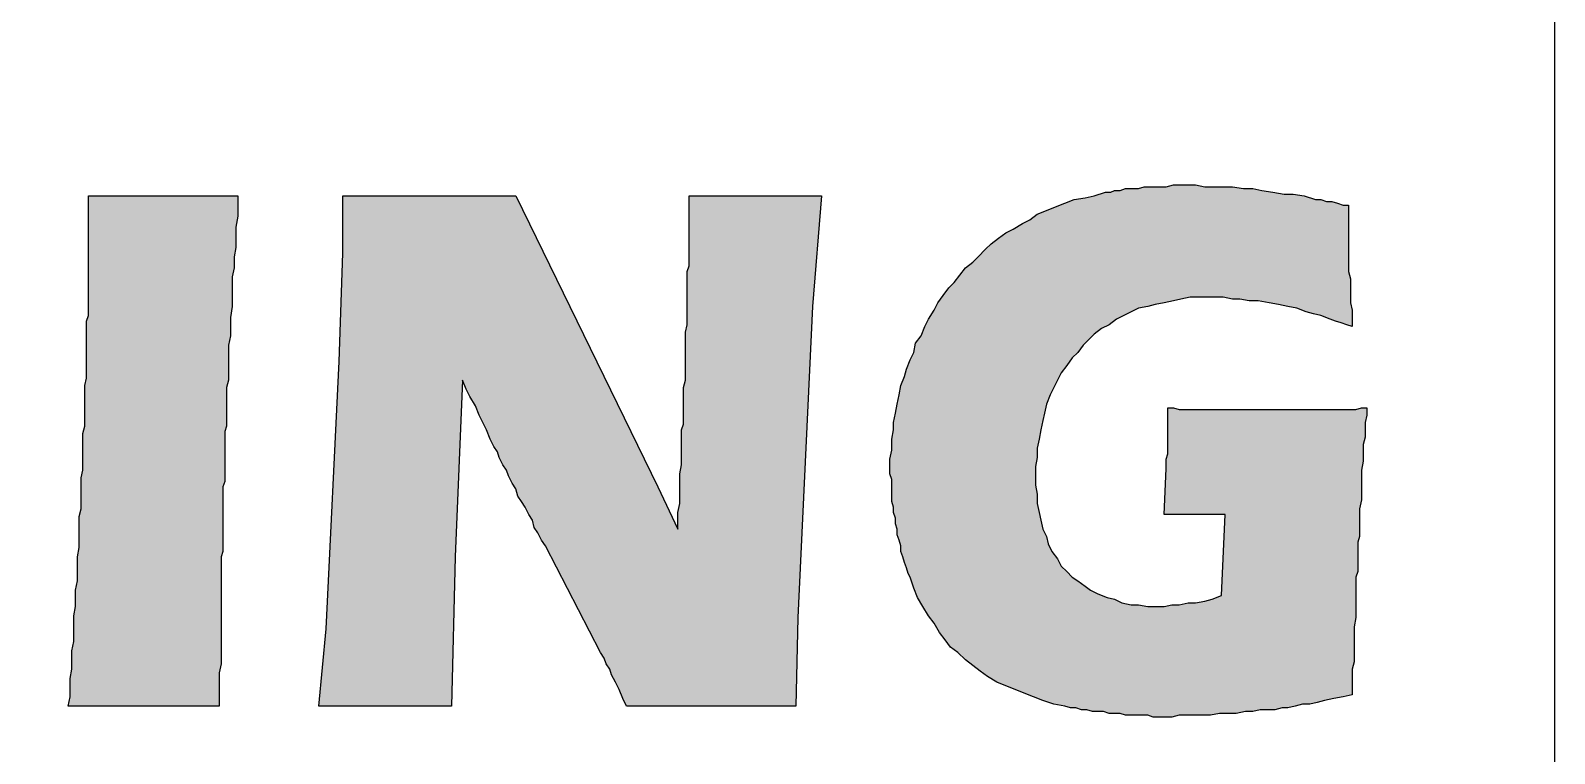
# Model space of a CAD drawing. Extents: x 0 to 17.8, y 0 to 22.
# Drawn here: x 16.0719 to 16.5, y 3.33 to 3.5332 of the extents above; entities that cross this region are included whole.
import ezdxf

# ---------------------------------------------------------------- set-up
doc = ezdxf.new("R2010")
doc.units = 0
doc.header["$LTSCALE"] = 10
doc.header["$MEASUREMENT"] = 0
doc.layers.add('BDR-18', color=1, linetype='Continuous')

# ---------------------------------------------------------------- blocks, each defined once
blk = doc.blocks.new('hel_logo_md_borderless_NAN')
at = {"layer": 'BDR-18', "linetype": 'ByBlock'}
h = blk.add_hatch(color=256, dxfattribs=at)
h.dxf.hatch_style = 1
h.paths.add_polyline_path([(2.82626, 0.7773), (2.82875, 0.7773), (2.83123, 0.77647), (2.83372, 0.77647), (2.8362, 0.77647), (2.83868, 0.77647), (2.84117, 0.77647), (2.84365, 0.77647), (2.84614, 0.77647), (2.8511, 0.77647), (2.85607, 0.77647), (2.86104, 0.77647), (2.86601, 0.77647), (2.86932, 0.77647), (2.87346, 0.77647), (2.87677, 0.77647), (2.88091, 0.77647), (2.88423, 0.77647), (2.88754, 0.77647), (2.89085, 0.77647), (2.89416, 0.77647), (2.89747, 0.77647), (2.89996, 0.77647), (2.90327, 0.77647), (2.90575, 0.77647), (2.90824, 0.77647), (2.91072, 0.77647), (2.91321, 0.7773), (2.91569, 0.7773), (2.91569, 0.77398), (2.91486, 0.77067), (2.91486, 0.76736), (2.91486, 0.76405), (2.91403, 0.76073), (2.91403, 0.75659), (2.91403, 0.75328), (2.91321, 0.74914), (2.91321, 0.745), (2.91321, 0.74086), (2.91321, 0.73589), (2.91238, 0.73175), (2.91238, 0.72679), (2.91238, 0.7243), (2.91238, 0.72182), (2.91238, 0.71933), (2.91155, 0.71685), (2.91155, 0.71437), (2.91155, 0.71188), (2.91155, 0.7094), (2.91155, 0.70608), (2.91155, 0.7036), (2.91072, 0.70112), (2.91072, 0.69863), (2.91072, 0.69615), (2.91072, 0.69201), (2.91072, 0.68704), (2.91072, 0.6829), (2.90989, 0.67876), (2.90989, 0.67462), (2.90989, 0.67048), (2.90989, 0.66717), (2.90989, 0.66303), (2.90907, 0.65972), (2.90907, 0.6564), (2.90907, 0.65309), (2.90907, 0.65061), (2.90907, 0.64812), (2.90493, 0.64729), (2.90079, 0.64647), (2.89665, 0.64564), (2.89333, 0.64481), (2.89002, 0.64398), (2.88671, 0.64398), (2.8834, 0.64315), (2.88009, 0.64233), (2.8776, 0.64233), (2.87429, 0.6415), (2.87098, 0.6415), (2.86767, 0.6415), (2.86435, 0.64067), (2.86104, 0.64067), (2.8569, 0.63984), (2.85276, 0.63984), (2.84945, 0.63984), (2.84531, 0.63901), (2.842, 0.63901), (2.83786, 0.63901), (2.83454, 0.63901), (2.83123, 0.63901), (2.82792, 0.63819), (2.82461, 0.63819), (2.82212, 0.63819), (2.81964, 0.63819), (2.81716, 0.63901), (2.81467, 0.63901), (2.81219, 0.63901), (2.8097, 0.63901), (2.80722, 0.63901), (2.80473, 0.63984), (2.80225, 0.63984), (2.79977, 0.63984), (2.79728, 0.64067), (2.7948, 0.64067), (2.79231, 0.64067), (2.78983, 0.6415), (2.78735, 0.6415), (2.78486, 0.64233), (2.78238, 0.64233), (2.77989, 0.64315), (2.77493, 0.64398), (2.76996, 0.64564), (2.76582, 0.64729), (2.76168, 0.64895), (2.75754, 0.65061), (2.7534, 0.65226), (2.74926, 0.65392), (2.74512, 0.6564), (2.7418, 0.65889), (2.73849, 0.66137), (2.73518, 0.66386), (2.73187, 0.66717), (2.72856, 0.66965), (2.72607, 0.67296), (2.72359, 0.67628), (2.7211, 0.68042), (2.71862, 0.68373), (2.71614, 0.68787), (2.71365, 0.69201), (2.712, 0.69615), (2.71034, 0.70112), (2.70951, 0.70277), (2.70868, 0.70526), (2.70786, 0.70774), (2.70703, 0.71023), (2.7062, 0.71271), (2.7062, 0.71519), (2.70537, 0.71768), (2.70454, 0.72016), (2.70454, 0.72265), (2.70372, 0.72513), (2.70372, 0.72761), (2.70289, 0.7301), (2.70289, 0.73258), (2.70206, 0.73507), (2.70206, 0.73755), (2.70206, 0.74003), (2.70206, 0.74252), (2.70206, 0.745), (2.70123, 0.74749), (2.70123, 0.74997), (2.70123, 0.75411), (2.70206, 0.75825), (2.70206, 0.76322), (2.70289, 0.76736), (2.70289, 0.77067), (2.70372, 0.77481), (2.70454, 0.77895), (2.70537, 0.78309), (2.7062, 0.78723), (2.70786, 0.79137), (2.70868, 0.79468), (2.71034, 0.79882), (2.712, 0.80214), (2.71282, 0.80628), (2.71531, 0.80959), (2.71696, 0.81373), (2.71862, 0.81704), (2.7211, 0.82118), (2.72276, 0.82449), (2.72524, 0.82781), (2.72773, 0.83112), (2.73021, 0.8336), (2.7327, 0.83691), (2.73518, 0.84023), (2.73849, 0.84271), (2.74098, 0.84519), (2.74429, 0.84851), (2.74677, 0.85099), (2.75009, 0.85347), (2.7534, 0.85596), (2.75671, 0.85761), (2.76085, 0.8601), (2.76416, 0.86175), (2.76747, 0.86424), (2.77161, 0.86589), (2.77575, 0.86755), (2.77989, 0.86921), (2.78403, 0.87086), (2.789, 0.87169), (2.79314, 0.87252), (2.79811, 0.87417), (2.80059, 0.87417), (2.80225, 0.875), (2.80473, 0.875), (2.80722, 0.87583), (2.8097, 0.87583), (2.81302, 0.87583), (2.8155, 0.87666), (2.81798, 0.87666), (2.82047, 0.87666), (2.82295, 0.87666), (2.82544, 0.87666), (2.82875, 0.87749), (2.83123, 0.87749), (2.83454, 0.87749), (2.83868, 0.87749), (2.84282, 0.87666), (2.84696, 0.87666), (2.8511, 0.87666), (2.85524, 0.87666), (2.86021, 0.87583), (2.86435, 0.87583), (2.86849, 0.875), (2.87346, 0.87417), (2.87843, 0.87335), (2.88257, 0.87335), (2.88754, 0.87252), (2.89251, 0.87086), (2.89499, 0.87086), (2.89747, 0.87003), (2.89996, 0.87003), (2.90244, 0.86921), (2.90493, 0.86838), (2.90741, 0.86838), (2.90741, 0.86507), (2.90741, 0.86175), (2.90741, 0.85844), (2.90741, 0.85596), (2.90741, 0.85265), (2.90741, 0.84933), (2.90741, 0.84602), (2.90741, 0.84188), (2.90741, 0.83857), (2.90824, 0.83526), (2.90824, 0.83195), (2.90824, 0.82781), (2.90824, 0.82449), (2.90907, 0.82118), (2.90907, 0.81704), (2.90907, 0.81373), (2.90658, 0.81456), (2.9041, 0.81538), (2.90161, 0.81621), (2.89913, 0.81704), (2.89499, 0.8187), (2.89168, 0.81952), (2.88837, 0.82035), (2.88423, 0.82201), (2.88009, 0.82284), (2.87595, 0.82366), (2.87181, 0.82449), (2.86684, 0.82532), (2.8627, 0.82532), (2.85856, 0.82615), (2.85524, 0.82615), (2.8511, 0.82698), (2.84779, 0.82698), (2.84448, 0.82698), (2.84034, 0.82698), (2.8362, 0.82698), (2.83206, 0.82615), (2.82875, 0.82532), (2.82461, 0.82449), (2.82047, 0.82366), (2.81716, 0.82284), (2.81302, 0.82201), (2.8097, 0.82035), (2.80639, 0.8187), (2.80308, 0.81704), (2.79977, 0.81456), (2.79645, 0.8129), (2.79314, 0.81042), (2.79066, 0.80793), (2.78817, 0.80545), (2.78569, 0.80214), (2.78321, 0.79965), (2.78072, 0.79634), (2.77824, 0.79303), (2.77658, 0.78972), (2.77493, 0.7864), (2.77327, 0.78309), (2.77161, 0.77895), (2.77079, 0.77481), (2.76996, 0.7715), (2.76913, 0.76736), (2.7683, 0.76322), (2.76747, 0.75908), (2.76747, 0.75494), (2.76665, 0.7508), (2.76665, 0.74666), (2.76665, 0.74252), (2.76747, 0.73838), (2.76747, 0.73424), (2.7683, 0.7301), (2.76913, 0.72679), (2.76996, 0.72265), (2.77161, 0.71933), (2.77244, 0.71602), (2.7741, 0.71271), (2.77658, 0.7094), (2.77824, 0.70608), (2.78072, 0.7036), (2.78321, 0.70112), (2.78569, 0.69946), (2.789, 0.69698), (2.79149, 0.69532), (2.7948, 0.69366), (2.79894, 0.69201), (2.80225, 0.69118), (2.80556, 0.68952), (2.8097, 0.6887), (2.81302, 0.6887), (2.81716, 0.68787), (2.8213, 0.68787), (2.82461, 0.68787), (2.82792, 0.6887), (2.83123, 0.6887), (2.83537, 0.68952), (2.83868, 0.68952), (2.84282, 0.69035), (2.84614, 0.69118), (2.85028, 0.69284), (2.85193, 0.72927), (2.84945, 0.72927), (2.84779, 0.72927), (2.84448, 0.72927), (2.842, 0.72927), (2.84034, 0.72927), (2.82461, 0.72927), (2.82544, 0.74997), (2.82544, 0.75163), (2.82544, 0.75411), (2.82626, 0.75659), (2.82626, 0.75991), (2.82626, 0.76322), (2.82626, 0.76736), (2.82626, 0.76902), (2.82626, 0.7715), (2.82626, 0.77398)])
h = blk.add_hatch(color=256, dxfattribs=at)
h.dxf.hatch_style = 1
h.paths.add_polyline_path([(2.33193, 0.64315), (2.33276, 0.64729), (2.33276, 0.65144), (2.33276, 0.65558), (2.33359, 0.65972), (2.33359, 0.66386), (2.33359, 0.668), (2.33442, 0.67214), (2.33442, 0.67545), (2.33442, 0.67959), (2.33442, 0.68373), (2.33524, 0.68787), (2.33524, 0.69118), (2.33524, 0.69532), (2.33607, 0.69946), (2.33607, 0.70277), (2.33607, 0.70691), (2.33607, 0.71023), (2.3369, 0.71437), (2.3369, 0.71768), (2.3369, 0.72099), (2.3369, 0.72513), (2.3369, 0.72844), (2.33773, 0.73175), (2.33773, 0.73589), (2.33773, 0.73921), (2.33773, 0.74252), (2.33773, 0.74583), (2.33856, 0.74914), (2.33856, 0.75245), (2.33856, 0.75577), (2.33856, 0.75908), (2.33856, 0.76239), (2.33856, 0.7657), (2.33938, 0.76902), (2.33938, 0.77233), (2.33938, 0.77564), (2.33938, 0.77812), (2.33938, 0.78144), (2.33938, 0.78475), (2.33938, 0.78723), (2.34021, 0.79054), (2.34021, 0.79386), (2.34021, 0.79634), (2.34021, 0.79965), (2.34021, 0.80214), (2.34021, 0.80545), (2.34021, 0.80793), (2.34021, 0.81042), (2.34021, 0.81373), (2.34021, 0.81621), (2.34104, 0.8187), (2.34104, 0.82118), (2.34104, 0.82449), (2.34104, 0.82698), (2.34104, 0.82946), (2.34104, 0.83195), (2.34104, 0.83443), (2.34104, 0.83691), (2.34104, 0.8394), (2.34104, 0.84188), (2.34104, 0.84602), (2.34104, 0.85099), (2.34104, 0.87252), (2.34435, 0.87252), (2.34684, 0.87252), (2.35015, 0.87252), (2.35263, 0.87252), (2.35594, 0.87252), (2.35843, 0.87252), (2.36091, 0.87252), (2.36257, 0.87252), (2.36671, 0.87252), (2.37085, 0.87252), (2.37333, 0.87252), (2.37582, 0.87252), (2.37747, 0.87252), (2.37996, 0.87252), (2.38244, 0.87252), (2.38658, 0.87252), (2.38824, 0.87252), (2.39072, 0.87252), (2.39321, 0.87252), (2.39569, 0.87252), (2.399, 0.87252), (2.40149, 0.87252), (2.4048, 0.87252), (2.40811, 0.87252), (2.40811, 0.86838), (2.40811, 0.86341), (2.40728, 0.85844), (2.40728, 0.8543), (2.40728, 0.84933), (2.40645, 0.84519), (2.40645, 0.84023), (2.40563, 0.83609), (2.40563, 0.83112), (2.40563, 0.82698), (2.40563, 0.82284), (2.4048, 0.81787), (2.4048, 0.81373), (2.4048, 0.80959), (2.40397, 0.80545), (2.40397, 0.80131), (2.40397, 0.798), (2.40397, 0.79551), (2.40397, 0.7922), (2.40397, 0.78972), (2.40314, 0.7864), (2.40314, 0.78392), (2.40314, 0.78061), (2.40314, 0.77812), (2.40314, 0.77481), (2.40314, 0.77233), (2.40314, 0.76902), (2.40231, 0.76653), (2.40231, 0.76405), (2.40231, 0.76073), (2.40231, 0.75825), (2.40231, 0.75577), (2.40231, 0.75245), (2.40231, 0.74997), (2.40231, 0.74749), (2.40231, 0.74417), (2.40149, 0.74169), (2.40149, 0.73921), (2.40149, 0.73672), (2.40149, 0.73341), (2.40149, 0.73093), (2.40149, 0.72844), (2.40149, 0.72596), (2.40149, 0.72347), (2.40149, 0.72099), (2.40149, 0.71768), (2.40149, 0.71519), (2.40149, 0.71271), (2.40066, 0.71023), (2.40066, 0.70774), (2.40066, 0.70526), (2.40066, 0.70277), (2.40066, 0.70029), (2.40066, 0.6978), (2.40066, 0.69284), (2.40066, 0.6887), (2.40066, 0.68373), (2.40066, 0.67959), (2.40066, 0.67462), (2.40066, 0.67048), (2.40066, 0.66634), (2.40066, 0.6622), (2.39983, 0.65806), (2.39983, 0.65392), (2.39983, 0.65061), (2.39983, 0.64647), (2.39983, 0.64315), (2.36919, 0.64315), (2.36671, 0.64315), (2.3634, 0.64315), (2.36008, 0.64315), (2.35594, 0.64315), (2.35346, 0.64315), (2.35098, 0.64315), (2.34766, 0.64315), (2.34518, 0.64315), (2.34187, 0.64315), (2.33938, 0.64315), (2.33607, 0.64315)])
h = blk.add_hatch(color=256, dxfattribs=at)
h.dxf.hatch_style = 1
h.paths.add_polyline_path([(2.44454, 0.64315), (2.44785, 0.67793), (2.45365, 0.798), (2.45531, 0.84685), (2.45531, 0.87252), (2.45862, 0.87252), (2.4611, 0.87252), (2.46442, 0.87252), (2.4669, 0.87252), (2.46938, 0.87252), (2.47187, 0.87252), (2.47518, 0.87252), (2.47766, 0.87252), (2.48015, 0.87252), (2.48263, 0.87252), (2.48512, 0.87252), (2.4876, 0.87252), (2.49257, 0.87252), (2.49671, 0.87252), (2.50002, 0.87252), (2.50416, 0.87252), (2.50747, 0.87252), (2.51244, 0.87252), (2.5141, 0.87252), (2.51658, 0.87252), (2.51907, 0.87252), (2.52155, 0.87252), (2.52486, 0.87252), (2.52735, 0.87252), (2.52983, 0.87252), (2.53314, 0.87252), (2.5969, 0.74169), (2.60601, 0.72265), (2.60601, 0.72679), (2.60601, 0.7301), (2.60684, 0.73424), (2.60684, 0.73838), (2.60684, 0.74252), (2.60684, 0.74749), (2.60766, 0.75163), (2.60766, 0.75411), (2.60766, 0.75659), (2.60766, 0.75908), (2.60766, 0.76156), (2.60766, 0.76487), (2.60766, 0.76736), (2.60849, 0.76984), (2.60849, 0.77233), (2.60849, 0.77564), (2.60849, 0.77812), (2.60849, 0.78061), (2.60849, 0.78392), (2.60849, 0.7864), (2.60932, 0.78972), (2.60932, 0.79303), (2.60932, 0.79551), (2.60932, 0.79882), (2.60932, 0.80214), (2.60932, 0.80545), (2.60932, 0.80876), (2.60932, 0.81124), (2.61015, 0.81456), (2.61015, 0.81704), (2.61015, 0.82035), (2.61015, 0.82284), (2.61015, 0.82615), (2.61015, 0.82863), (2.61015, 0.83112), (2.61015, 0.8336), (2.61015, 0.83609), (2.61015, 0.83857), (2.61098, 0.84105), (2.61098, 0.84519), (2.61098, 0.84933), (2.61098, 0.85347), (2.61098, 0.85761), (2.61098, 0.86093), (2.61098, 0.86424), (2.61098, 0.86755), (2.61098, 0.87003), (2.61098, 0.87252), (2.61594, 0.87252), (2.62008, 0.87252), (2.62422, 0.87252), (2.62754, 0.87252), (2.63168, 0.87252), (2.63499, 0.87252), (2.63747, 0.87252), (2.64079, 0.87252), (2.64244, 0.87252), (2.64493, 0.87252), (2.64741, 0.87252), (2.65072, 0.87252), (2.65486, 0.87252), (2.65652, 0.87252), (2.659, 0.87252), (2.66149, 0.87252), (2.6648, 0.87252), (2.66728, 0.87252), (2.67059, 0.87252), (2.66645, 0.82284), (2.65983, 0.6829), (2.659, 0.64315), (2.65403, 0.64315), (2.64907, 0.64315), (2.64493, 0.64315), (2.63996, 0.64315), (2.63582, 0.64315), (2.63085, 0.64315), (2.62671, 0.64315), (2.62257, 0.64315), (2.61843, 0.64315), (2.61429, 0.64315), (2.61015, 0.64315), (2.60766, 0.64315), (2.60518, 0.64315), (2.6027, 0.64315), (2.60021, 0.64315), (2.59773, 0.64315), (2.59524, 0.64315), (2.59193, 0.64315), (2.58945, 0.64315), (2.58614, 0.64315), (2.58282, 0.64315), (2.58117, 0.64647), (2.57951, 0.65061), (2.57786, 0.65392), (2.5762, 0.65723), (2.57537, 0.65972), (2.57372, 0.6622), (2.57289, 0.66468), (2.57123, 0.66717), (2.54639, 0.71519), (2.54473, 0.71768), (2.54308, 0.72099), (2.54142, 0.72347), (2.54059, 0.72679), (2.53894, 0.72927), (2.53728, 0.73258), (2.53563, 0.73507), (2.53397, 0.73755), (2.53314, 0.74086), (2.53149, 0.74335), (2.52983, 0.74666), (2.529, 0.74914), (2.52735, 0.75163), (2.52569, 0.75494), (2.52486, 0.75742), (2.52321, 0.75991), (2.52155, 0.76322), (2.51989, 0.76736), (2.51824, 0.77067), (2.51658, 0.77398), (2.51493, 0.77812), (2.51244, 0.78226), (2.51079, 0.78558), (2.50913, 0.78972), (2.50582, 0.71023), (2.50416, 0.64315), (2.50002, 0.64315), (2.49588, 0.64315), (2.49174, 0.64315), (2.4876, 0.64315), (2.48429, 0.64315), (2.48098, 0.64315), (2.47849, 0.64315), (2.47601, 0.64315), (2.47352, 0.64315), (2.47104, 0.64315), (2.46773, 0.64315), (2.46359, 0.64315), (2.46028, 0.64315), (2.45779, 0.64315), (2.45531, 0.64315), (2.45282, 0.64315), (2.45034, 0.64315), (2.44785, 0.64315)])
for points in [[(2.82626, 0.7773), (2.82875, 0.7773), (2.83123, 0.77647), (2.83372, 0.77647), (2.8362, 0.77647), (2.83868, 0.77647), (2.84117, 0.77647), (2.84365, 0.77647), (2.84614, 0.77647), (2.8511, 0.77647), (2.85607, 0.77647), (2.86104, 0.77647), (2.86601, 0.77647), (2.86932, 0.77647), (2.87346, 0.77647), (2.87677, 0.77647), (2.88091, 0.77647), (2.88423, 0.77647), (2.88754, 0.77647), (2.89085, 0.77647), (2.89416, 0.77647), (2.89747, 0.77647), (2.89996, 0.77647), (2.90327, 0.77647), (2.90575, 0.77647), (2.90824, 0.77647), (2.91072, 0.77647), (2.91321, 0.7773), (2.91569, 0.7773), (2.91569, 0.77398), (2.91486, 0.77067), (2.91486, 0.76736), (2.91486, 0.76405), (2.91403, 0.76073), (2.91403, 0.75659), (2.91403, 0.75328), (2.91321, 0.74914), (2.91321, 0.745), (2.91321, 0.74086), (2.91321, 0.73589), (2.91238, 0.73175), (2.91238, 0.72679), (2.91238, 0.7243), (2.91238, 0.72182), (2.91238, 0.71933), (2.91155, 0.71685), (2.91155, 0.71437), (2.91155, 0.71188), (2.91155, 0.7094), (2.91155, 0.70608), (2.91155, 0.7036), (2.91072, 0.70112), (2.91072, 0.69863), (2.91072, 0.69615), (2.91072, 0.69201), (2.91072, 0.68704), (2.91072, 0.6829), (2.90989, 0.67876), (2.90989, 0.67462), (2.90989, 0.67048), (2.90989, 0.66717), (2.90989, 0.66303), (2.90907, 0.65972), (2.90907, 0.6564), (2.90907, 0.65309), (2.90907, 0.65061), (2.90907, 0.64812), (2.90493, 0.64729), (2.90079, 0.64647), (2.89665, 0.64564), (2.89333, 0.64481), (2.89002, 0.64398), (2.88671, 0.64398), (2.8834, 0.64315), (2.88009, 0.64233), (2.8776, 0.64233), (2.87429, 0.6415), (2.87098, 0.6415), (2.86767, 0.6415), (2.86435, 0.64067), (2.86104, 0.64067), (2.8569, 0.63984), (2.85276, 0.63984), (2.84945, 0.63984), (2.84531, 0.63901), (2.842, 0.63901), (2.83786, 0.63901), (2.83454, 0.63901), (2.83123, 0.63901), (2.82792, 0.63819), (2.82461, 0.63819), (2.82212, 0.63819), (2.81964, 0.63819), (2.81716, 0.63901), (2.81467, 0.63901), (2.81219, 0.63901), (2.8097, 0.63901), (2.80722, 0.63901), (2.80473, 0.63984), (2.80225, 0.63984), (2.79977, 0.63984), (2.79728, 0.64067), (2.7948, 0.64067), (2.79231, 0.64067), (2.78983, 0.6415), (2.78735, 0.6415), (2.78486, 0.64233), (2.78238, 0.64233), (2.77989, 0.64315), (2.77493, 0.64398), (2.76996, 0.64564), (2.76582, 0.64729), (2.76168, 0.64895), (2.75754, 0.65061), (2.7534, 0.65226), (2.74926, 0.65392), (2.74512, 0.6564), (2.7418, 0.65889), (2.73849, 0.66137), (2.73518, 0.66386), (2.73187, 0.66717), (2.72856, 0.66965), (2.72607, 0.67296), (2.72359, 0.67628), (2.7211, 0.68042), (2.71862, 0.68373), (2.71614, 0.68787), (2.71365, 0.69201), (2.712, 0.69615), (2.71034, 0.70112), (2.70951, 0.70277), (2.70868, 0.70526), (2.70786, 0.70774), (2.70703, 0.71023), (2.7062, 0.71271), (2.7062, 0.71519), (2.70537, 0.71768), (2.70454, 0.72016), (2.70454, 0.72265), (2.70372, 0.72513), (2.70372, 0.72761), (2.70289, 0.7301), (2.70289, 0.73258), (2.70206, 0.73507), (2.70206, 0.73755), (2.70206, 0.74003), (2.70206, 0.74252), (2.70206, 0.745), (2.70123, 0.74749), (2.70123, 0.74997), (2.70123, 0.75411), (2.70206, 0.75825), (2.70206, 0.76322), (2.70289, 0.76736), (2.70289, 0.77067), (2.70372, 0.77481), (2.70454, 0.77895), (2.70537, 0.78309), (2.7062, 0.78723), (2.70786, 0.79137), (2.70868, 0.79468), (2.71034, 0.79882), (2.712, 0.80214), (2.71282, 0.80628), (2.71531, 0.80959), (2.71696, 0.81373), (2.71862, 0.81704), (2.7211, 0.82118), (2.72276, 0.82449), (2.72524, 0.82781), (2.72773, 0.83112), (2.73021, 0.8336), (2.7327, 0.83691), (2.73518, 0.84023), (2.73849, 0.84271), (2.74098, 0.84519), (2.74429, 0.84851), (2.74677, 0.85099), (2.75009, 0.85347), (2.7534, 0.85596), (2.75671, 0.85761), (2.76085, 0.8601), (2.76416, 0.86175), (2.76747, 0.86424), (2.77161, 0.86589), (2.77575, 0.86755), (2.77989, 0.86921), (2.78403, 0.87086), (2.789, 0.87169), (2.79314, 0.87252), (2.79811, 0.87417), (2.80059, 0.87417), (2.80225, 0.875), (2.80473, 0.875), (2.80722, 0.87583), (2.8097, 0.87583), (2.81302, 0.87583), (2.8155, 0.87666), (2.81798, 0.87666), (2.82047, 0.87666), (2.82295, 0.87666), (2.82544, 0.87666), (2.82875, 0.87749), (2.83123, 0.87749), (2.83454, 0.87749), (2.83868, 0.87749), (2.84282, 0.87666), (2.84696, 0.87666), (2.8511, 0.87666), (2.85524, 0.87666), (2.86021, 0.87583), (2.86435, 0.87583), (2.86849, 0.875), (2.87346, 0.87417), (2.87843, 0.87335), (2.88257, 0.87335), (2.88754, 0.87252), (2.89251, 0.87086), (2.89499, 0.87086), (2.89747, 0.87003), (2.89996, 0.87003), (2.90244, 0.86921), (2.90493, 0.86838), (2.90741, 0.86838), (2.90741, 0.86507), (2.90741, 0.86175), (2.90741, 0.85844), (2.90741, 0.85596), (2.90741, 0.85265), (2.90741, 0.84933), (2.90741, 0.84602), (2.90741, 0.84188), (2.90741, 0.83857), (2.90824, 0.83526), (2.90824, 0.83195), (2.90824, 0.82781), (2.90824, 0.82449), (2.90907, 0.82118), (2.90907, 0.81704), (2.90907, 0.81373), (2.90658, 0.81456), (2.9041, 0.81538), (2.90161, 0.81621), (2.89913, 0.81704), (2.89499, 0.8187), (2.89168, 0.81952), (2.88837, 0.82035), (2.88423, 0.82201), (2.88009, 0.82284), (2.87595, 0.82366), (2.87181, 0.82449), (2.86684, 0.82532), (2.8627, 0.82532), (2.85856, 0.82615), (2.85524, 0.82615), (2.8511, 0.82698), (2.84779, 0.82698), (2.84448, 0.82698), (2.84034, 0.82698), (2.8362, 0.82698), (2.83206, 0.82615), (2.82875, 0.82532), (2.82461, 0.82449), (2.82047, 0.82366), (2.81716, 0.82284), (2.81302, 0.82201), (2.8097, 0.82035), (2.80639, 0.8187), (2.80308, 0.81704), (2.79977, 0.81456), (2.79645, 0.8129), (2.79314, 0.81042), (2.79066, 0.80793), (2.78817, 0.80545), (2.78569, 0.80214), (2.78321, 0.79965), (2.78072, 0.79634), (2.77824, 0.79303), (2.77658, 0.78972), (2.77493, 0.7864), (2.77327, 0.78309), (2.77161, 0.77895), (2.77079, 0.77481), (2.76996, 0.7715), (2.76913, 0.76736), (2.7683, 0.76322), (2.76747, 0.75908), (2.76747, 0.75494), (2.76665, 0.7508), (2.76665, 0.74666), (2.76665, 0.74252), (2.76747, 0.73838), (2.76747, 0.73424), (2.7683, 0.7301), (2.76913, 0.72679), (2.76996, 0.72265), (2.77161, 0.71933), (2.77244, 0.71602), (2.7741, 0.71271), (2.77658, 0.7094), (2.77824, 0.70608), (2.78072, 0.7036), (2.78321, 0.70112), (2.78569, 0.69946), (2.789, 0.69698), (2.79149, 0.69532), (2.7948, 0.69366), (2.79894, 0.69201), (2.80225, 0.69118), (2.80556, 0.68952), (2.8097, 0.6887), (2.81302, 0.6887), (2.81716, 0.68787), (2.8213, 0.68787), (2.82461, 0.68787), (2.82792, 0.6887), (2.83123, 0.6887), (2.83537, 0.68952), (2.83868, 0.68952), (2.84282, 0.69035), (2.84614, 0.69118), (2.85028, 0.69284), (2.85193, 0.72927), (2.84945, 0.72927), (2.84779, 0.72927), (2.84448, 0.72927), (2.842, 0.72927), (2.84034, 0.72927), (2.82461, 0.72927), (2.82544, 0.74997), (2.82544, 0.75163), (2.82544, 0.75411), (2.82626, 0.75659), (2.82626, 0.75991), (2.82626, 0.76322), (2.82626, 0.76736), (2.82626, 0.76902), (2.82626, 0.7715), (2.82626, 0.77398)], [(2.33193, 0.64315), (2.33276, 0.64729), (2.33276, 0.65144), (2.33276, 0.65558), (2.33359, 0.65972), (2.33359, 0.66386), (2.33359, 0.668), (2.33442, 0.67214), (2.33442, 0.67545), (2.33442, 0.67959), (2.33442, 0.68373), (2.33524, 0.68787), (2.33524, 0.69118), (2.33524, 0.69532), (2.33607, 0.69946), (2.33607, 0.70277), (2.33607, 0.70691), (2.33607, 0.71023), (2.3369, 0.71437), (2.3369, 0.71768), (2.3369, 0.72099), (2.3369, 0.72513), (2.3369, 0.72844), (2.33773, 0.73175), (2.33773, 0.73589), (2.33773, 0.73921), (2.33773, 0.74252), (2.33773, 0.74583), (2.33856, 0.74914), (2.33856, 0.75245), (2.33856, 0.75577), (2.33856, 0.75908), (2.33856, 0.76239), (2.33856, 0.7657), (2.33938, 0.76902), (2.33938, 0.77233), (2.33938, 0.77564), (2.33938, 0.77812), (2.33938, 0.78144), (2.33938, 0.78475), (2.33938, 0.78723), (2.34021, 0.79054), (2.34021, 0.79386), (2.34021, 0.79634), (2.34021, 0.79965), (2.34021, 0.80214), (2.34021, 0.80545), (2.34021, 0.80793), (2.34021, 0.81042), (2.34021, 0.81373), (2.34021, 0.81621), (2.34104, 0.8187), (2.34104, 0.82118), (2.34104, 0.82449), (2.34104, 0.82698), (2.34104, 0.82946), (2.34104, 0.83195), (2.34104, 0.83443), (2.34104, 0.83691), (2.34104, 0.8394), (2.34104, 0.84188), (2.34104, 0.84602), (2.34104, 0.85099), (2.34104, 0.87252), (2.34435, 0.87252), (2.34684, 0.87252), (2.35015, 0.87252), (2.35263, 0.87252), (2.35594, 0.87252), (2.35843, 0.87252), (2.36091, 0.87252), (2.36257, 0.87252), (2.36671, 0.87252), (2.37085, 0.87252), (2.37333, 0.87252), (2.37582, 0.87252), (2.37747, 0.87252), (2.37996, 0.87252), (2.38244, 0.87252), (2.38658, 0.87252), (2.38824, 0.87252), (2.39072, 0.87252), (2.39321, 0.87252), (2.39569, 0.87252), (2.399, 0.87252), (2.40149, 0.87252), (2.4048, 0.87252), (2.40811, 0.87252), (2.40811, 0.86838), (2.40811, 0.86341), (2.40728, 0.85844), (2.40728, 0.8543), (2.40728, 0.84933), (2.40645, 0.84519), (2.40645, 0.84023), (2.40563, 0.83609), (2.40563, 0.83112), (2.40563, 0.82698), (2.40563, 0.82284), (2.4048, 0.81787), (2.4048, 0.81373), (2.4048, 0.80959), (2.40397, 0.80545), (2.40397, 0.80131), (2.40397, 0.798), (2.40397, 0.79551), (2.40397, 0.7922), (2.40397, 0.78972), (2.40314, 0.7864), (2.40314, 0.78392), (2.40314, 0.78061), (2.40314, 0.77812), (2.40314, 0.77481), (2.40314, 0.77233), (2.40314, 0.76902), (2.40231, 0.76653), (2.40231, 0.76405), (2.40231, 0.76073), (2.40231, 0.75825), (2.40231, 0.75577), (2.40231, 0.75245), (2.40231, 0.74997), (2.40231, 0.74749), (2.40231, 0.74417), (2.40149, 0.74169), (2.40149, 0.73921), (2.40149, 0.73672), (2.40149, 0.73341), (2.40149, 0.73093), (2.40149, 0.72844), (2.40149, 0.72596), (2.40149, 0.72347), (2.40149, 0.72099), (2.40149, 0.71768), (2.40149, 0.71519), (2.40149, 0.71271), (2.40066, 0.71023), (2.40066, 0.70774), (2.40066, 0.70526), (2.40066, 0.70277), (2.40066, 0.70029), (2.40066, 0.6978), (2.40066, 0.69284), (2.40066, 0.6887), (2.40066, 0.68373), (2.40066, 0.67959), (2.40066, 0.67462), (2.40066, 0.67048), (2.40066, 0.66634), (2.40066, 0.6622), (2.39983, 0.65806), (2.39983, 0.65392), (2.39983, 0.65061), (2.39983, 0.64647), (2.39983, 0.64315), (2.36919, 0.64315), (2.36671, 0.64315), (2.3634, 0.64315), (2.36008, 0.64315), (2.35594, 0.64315), (2.35346, 0.64315), (2.35098, 0.64315), (2.34766, 0.64315), (2.34518, 0.64315), (2.34187, 0.64315), (2.33938, 0.64315), (2.33607, 0.64315)], [(2.44454, 0.64315), (2.44785, 0.67793), (2.45365, 0.798), (2.45531, 0.84685), (2.45531, 0.87252), (2.45862, 0.87252), (2.4611, 0.87252), (2.46442, 0.87252), (2.4669, 0.87252), (2.46938, 0.87252), (2.47187, 0.87252), (2.47518, 0.87252), (2.47766, 0.87252), (2.48015, 0.87252), (2.48263, 0.87252), (2.48512, 0.87252), (2.4876, 0.87252), (2.49257, 0.87252), (2.49671, 0.87252), (2.50002, 0.87252), (2.50416, 0.87252), (2.50747, 0.87252), (2.51244, 0.87252), (2.5141, 0.87252), (2.51658, 0.87252), (2.51907, 0.87252), (2.52155, 0.87252), (2.52486, 0.87252), (2.52735, 0.87252), (2.52983, 0.87252), (2.53314, 0.87252), (2.5969, 0.74169), (2.60601, 0.72265), (2.60601, 0.72679), (2.60601, 0.7301), (2.60684, 0.73424), (2.60684, 0.73838), (2.60684, 0.74252), (2.60684, 0.74749), (2.60766, 0.75163), (2.60766, 0.75411), (2.60766, 0.75659), (2.60766, 0.75908), (2.60766, 0.76156), (2.60766, 0.76487), (2.60766, 0.76736), (2.60849, 0.76984), (2.60849, 0.77233), (2.60849, 0.77564), (2.60849, 0.77812), (2.60849, 0.78061), (2.60849, 0.78392), (2.60849, 0.7864), (2.60932, 0.78972), (2.60932, 0.79303), (2.60932, 0.79551), (2.60932, 0.79882), (2.60932, 0.80214), (2.60932, 0.80545), (2.60932, 0.80876), (2.60932, 0.81124), (2.61015, 0.81456), (2.61015, 0.81704), (2.61015, 0.82035), (2.61015, 0.82284), (2.61015, 0.82615), (2.61015, 0.82863), (2.61015, 0.83112), (2.61015, 0.8336), (2.61015, 0.83609), (2.61015, 0.83857), (2.61098, 0.84105), (2.61098, 0.84519), (2.61098, 0.84933), (2.61098, 0.85347), (2.61098, 0.85761), (2.61098, 0.86093), (2.61098, 0.86424), (2.61098, 0.86755), (2.61098, 0.87003), (2.61098, 0.87252), (2.61594, 0.87252), (2.62008, 0.87252), (2.62422, 0.87252), (2.62754, 0.87252), (2.63168, 0.87252), (2.63499, 0.87252), (2.63747, 0.87252), (2.64079, 0.87252), (2.64244, 0.87252), (2.64493, 0.87252), (2.64741, 0.87252), (2.65072, 0.87252), (2.65486, 0.87252), (2.65652, 0.87252), (2.659, 0.87252), (2.66149, 0.87252), (2.6648, 0.87252), (2.66728, 0.87252), (2.67059, 0.87252), (2.66645, 0.82284), (2.65983, 0.6829), (2.659, 0.64315), (2.65403, 0.64315), (2.64907, 0.64315), (2.64493, 0.64315), (2.63996, 0.64315), (2.63582, 0.64315), (2.63085, 0.64315), (2.62671, 0.64315), (2.62257, 0.64315), (2.61843, 0.64315), (2.61429, 0.64315), (2.61015, 0.64315), (2.60766, 0.64315), (2.60518, 0.64315), (2.6027, 0.64315), (2.60021, 0.64315), (2.59773, 0.64315), (2.59524, 0.64315), (2.59193, 0.64315), (2.58945, 0.64315), (2.58614, 0.64315), (2.58282, 0.64315), (2.58117, 0.64647), (2.57951, 0.65061), (2.57786, 0.65392), (2.5762, 0.65723), (2.57537, 0.65972), (2.57372, 0.6622), (2.57289, 0.66468), (2.57123, 0.66717), (2.54639, 0.71519), (2.54473, 0.71768), (2.54308, 0.72099), (2.54142, 0.72347), (2.54059, 0.72679), (2.53894, 0.72927), (2.53728, 0.73258), (2.53563, 0.73507), (2.53397, 0.73755), (2.53314, 0.74086), (2.53149, 0.74335), (2.52983, 0.74666), (2.529, 0.74914), (2.52735, 0.75163), (2.52569, 0.75494), (2.52486, 0.75742), (2.52321, 0.75991), (2.52155, 0.76322), (2.51989, 0.76736), (2.51824, 0.77067), (2.51658, 0.77398), (2.51493, 0.77812), (2.51244, 0.78226), (2.51079, 0.78558), (2.50913, 0.78972), (2.50582, 0.71023), (2.50416, 0.64315), (2.50002, 0.64315), (2.49588, 0.64315), (2.49174, 0.64315), (2.4876, 0.64315), (2.48429, 0.64315), (2.48098, 0.64315), (2.47849, 0.64315), (2.47601, 0.64315), (2.47352, 0.64315), (2.47104, 0.64315), (2.46773, 0.64315), (2.46359, 0.64315), (2.46028, 0.64315), (2.45779, 0.64315), (2.45531, 0.64315), (2.45282, 0.64315), (2.45034, 0.64315), (2.44785, 0.64315)]]:
    blk.add_lwpolyline(points, close=True, dxfattribs=at)
at = {"layer": 'Defpoints'}
blk.add_lwpolyline([(0, 0), (0, 1.45399), (3, 1.45399), (3, 0)], close=True, dxfattribs=at)

msp = doc.modelspace()

# ---------------------------------------------------------------- block references
at = {"xscale": 0.625, "yscale": 0.625, "zscale": 0.625}
msp.add_blockref('hel_logo_md_borderless_NAN', (14.625, 2.94141), dxfattribs=at)

doc.saveas('drawing.dxf')
